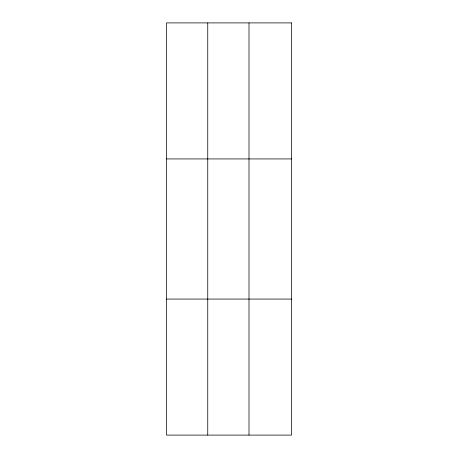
<?xml version="1.0" encoding="UTF-8"?>
<svg xmlns="http://www.w3.org/2000/svg" width="458" height="458" viewBox="0 0 458 458"><rect width="100%" height="100%" fill="white"/><g stroke="black" fill="none" stroke-linecap="round" stroke-linejoin="round"><path stroke-width="0.69" d="M207.749 435.1L207.749 22.9M249.003 435.1L249.003 22.9M166.494 158.926L291.506 158.926M166.494 299.074L291.506 299.074M291.506 22.9L291.506 435.1L166.494 435.1L166.494 22.9L291.506 22.9"/></g></svg>
